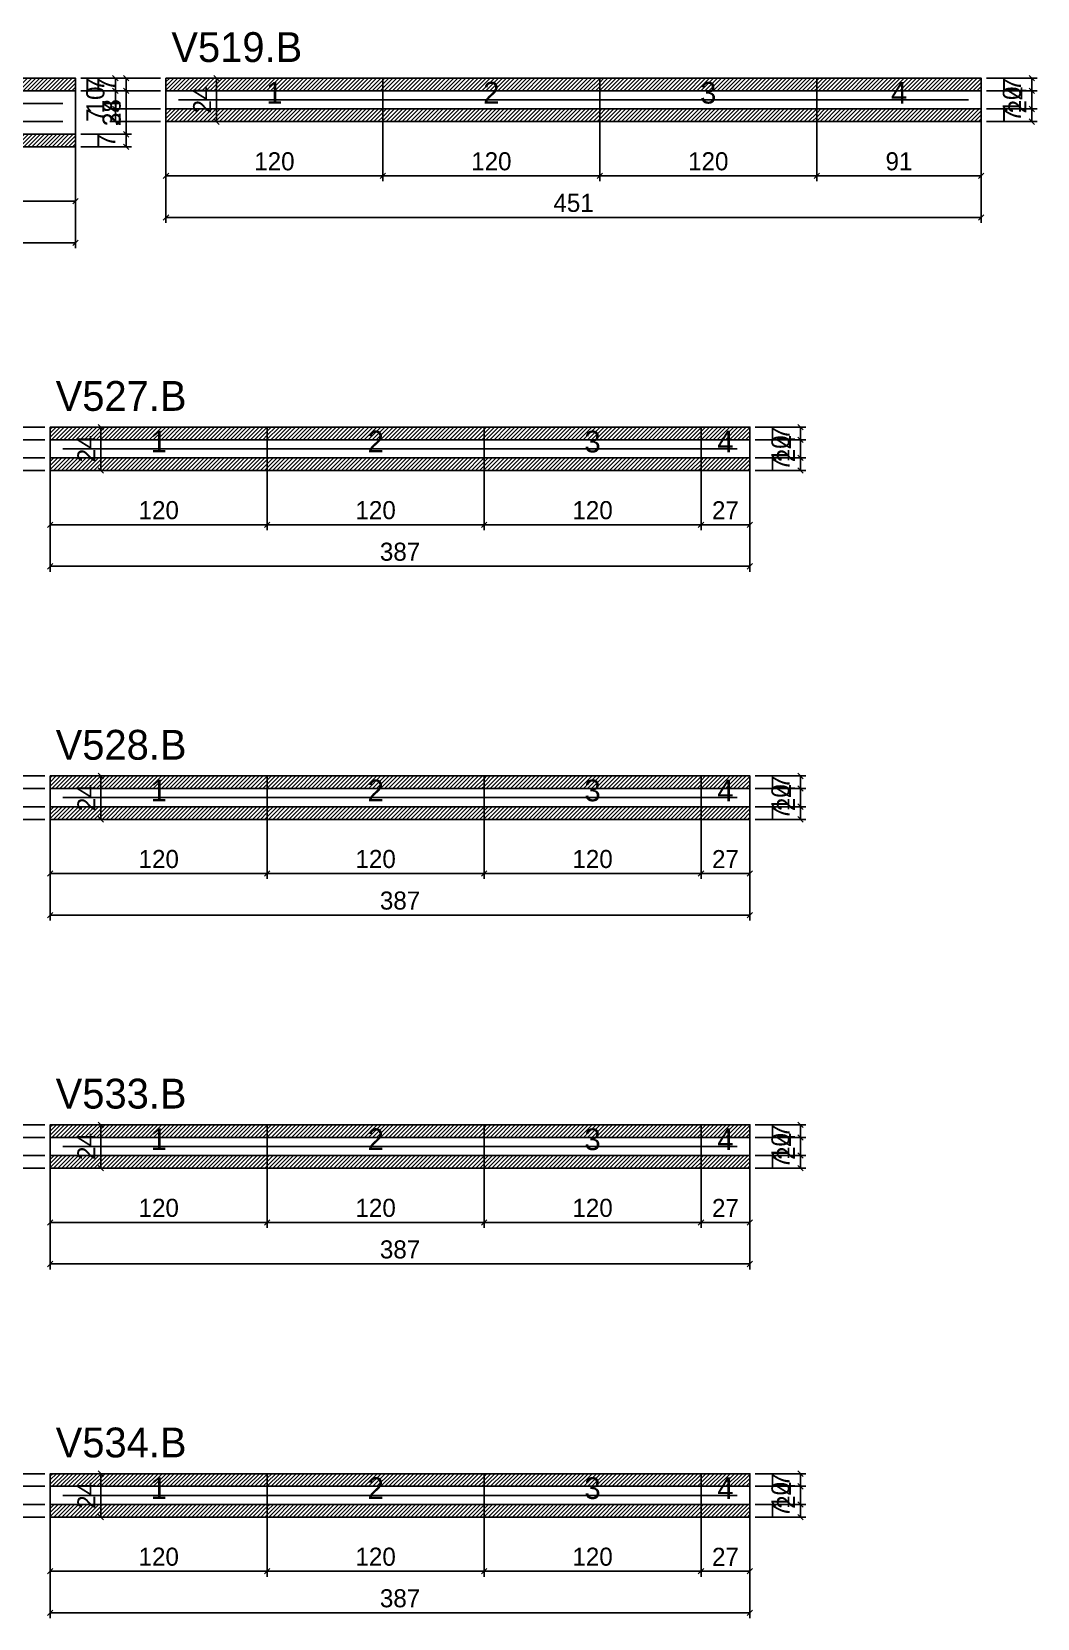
# Model space of a CAD drawing. Extents: x -9000 to 3070, y -6649 to 1250.
# Drawn here: x 668 to 1224, y -2582 to -1704 of the extents above; entities that cross this region are included whole.
import ezdxf
from ezdxf.enums import TextEntityAlignment as Align

# ---------------------------------------------------------------- set-up
doc = ezdxf.new("R2010")
doc.units = 0
for name, color, linetype in [('5', 5, 'Continuous'), ('COTA', 241, 'Continuous'), ('NOMENCLATURA', 7, 'Continuous'), ('Painéis', 200, 'Continuous'), ('SARR_2.2x5', 40, 'Continuous'), ('SARR_2.2x7', 40, 'Continuous'), ('SCO-___-LAJ', 224, 'Continuous')]:
    doc.layers.add(name, color=color, linetype=linetype)
doc.dimstyles.new('PAINEL', dxfattribs={"dimtxt": 10, "dimasz": 3, "dimexe": 3, "dimexo": 3, "dimgap": 3, "dimtad": 1, "dimblk": 'OBLIQUE', "dimblk1": 'OBLIQUE', "dimcen": 2.5, "dimclrd": 4, "dimclre": 4, "dimclrt": 240, "dimazin": 3, "dimtfac": 1, "dimtmove": 0, "dimatfit": 3})

# ---------------------------------------------------------------- blocks, each defined once
blk = doc.blocks.new('_OBLIQUE')
at = {"color": 0, "linetype": 'BYBLOCK'}
blk.add_line((-0.5, -0.5), (0.5, 0.5), dxfattribs=at)

msp = doc.modelspace()

# ---------------------------------------------------------------- hatches: boundary and pattern name
at = {"layer": 'COTA'}
h = msp.add_hatch(dxfattribs=at)
h.set_pattern_fill('ANSI31', scale=0.5)
h.paths.add_polyline_path([(601, -1737), (692, -1737), (692, -1730), (601, -1730)])
h = msp.add_hatch(dxfattribs=at)
h.set_pattern_fill('ANSI31', scale=0.5)
h.paths.add_polyline_path([(742, -1737), (862, -1737), (862, -1730), (742, -1730)])
h = msp.add_hatch(dxfattribs=at)
h.set_pattern_fill('ANSI31', scale=0.5)
h.paths.add_polyline_path([(862, -1737), (982, -1737), (982, -1730), (862, -1730)])
h = msp.add_hatch(dxfattribs=at)
h.set_pattern_fill('ANSI31', scale=0.5)
h.paths.add_polyline_path([(982, -1737), (1102, -1737), (1102, -1730), (982, -1730)])
h = msp.add_hatch(dxfattribs=at)
h.set_pattern_fill('ANSI31', scale=0.5)
h.paths.add_polyline_path([(1102, -1737), (1193, -1737), (1193, -1730), (1102, -1730)])
h = msp.add_hatch(dxfattribs=at)
h.set_pattern_fill('ANSI31', scale=0.5)
h.paths.add_polyline_path([(742, -1754), (862, -1754), (862, -1747), (742, -1747)])
h = msp.add_hatch(dxfattribs=at)
h.set_pattern_fill('ANSI31', scale=0.5)
h.paths.add_polyline_path([(862, -1754), (982, -1754), (982, -1747), (862, -1747)])
h = msp.add_hatch(dxfattribs=at)
h.set_pattern_fill('ANSI31', scale=0.5)
h.paths.add_polyline_path([(982, -1754), (1102, -1754), (1102, -1747), (982, -1747)])
h = msp.add_hatch(dxfattribs=at)
h.set_pattern_fill('ANSI31', scale=0.5)
h.paths.add_polyline_path([(1102, -1754), (1193, -1754), (1193, -1747), (1102, -1747)])
h = msp.add_hatch(dxfattribs=at)
h.set_pattern_fill('ANSI31', scale=0.5)
h.paths.add_polyline_path([(601, -1768), (692, -1768), (692, -1761), (601, -1761)])
h = msp.add_hatch(dxfattribs=at)
h.set_pattern_fill('ANSI31', scale=0.5)
h.paths.add_polyline_path([(678, -1930), (798, -1930), (798, -1923), (678, -1923)])
h = msp.add_hatch(dxfattribs=at)
h.set_pattern_fill('ANSI31', scale=0.5)
h.paths.add_polyline_path([(798, -1930), (918, -1930), (918, -1923), (798, -1923)])
h = msp.add_hatch(dxfattribs=at)
h.set_pattern_fill('ANSI31', scale=0.5)
h.paths.add_polyline_path([(918, -1930), (1038, -1930), (1038, -1923), (918, -1923)])
h = msp.add_hatch(dxfattribs=at)
h.set_pattern_fill('ANSI31', scale=0.5)
h.paths.add_polyline_path([(1038, -1930), (1065, -1930), (1065, -1923), (1038, -1923)])
h = msp.add_hatch(dxfattribs=at)
h.set_pattern_fill('ANSI31', scale=0.5)
h.paths.add_polyline_path([(678, -1947), (798, -1947), (798, -1940), (678, -1940)])
h = msp.add_hatch(dxfattribs=at)
h.set_pattern_fill('ANSI31', scale=0.5)
h.paths.add_polyline_path([(798, -1947), (918, -1947), (918, -1940), (798, -1940)])
h = msp.add_hatch(dxfattribs=at)
h.set_pattern_fill('ANSI31', scale=0.5)
h.paths.add_polyline_path([(918, -1947), (1038, -1947), (1038, -1940), (918, -1940)])
h = msp.add_hatch(dxfattribs=at)
h.set_pattern_fill('ANSI31', scale=0.5)
h.paths.add_polyline_path([(1038, -1947), (1065, -1947), (1065, -1940), (1038, -1940)])
h = msp.add_hatch(dxfattribs=at)
h.set_pattern_fill('ANSI31', scale=0.5)
h.paths.add_polyline_path([(678, -2123), (798, -2123), (798, -2116), (678, -2116)])
h = msp.add_hatch(dxfattribs=at)
h.set_pattern_fill('ANSI31', scale=0.5)
h.paths.add_polyline_path([(798, -2123), (918, -2123), (918, -2116), (798, -2116)])
h = msp.add_hatch(dxfattribs=at)
h.set_pattern_fill('ANSI31', scale=0.5)
h.paths.add_polyline_path([(918, -2123), (1038, -2123), (1038, -2116), (918, -2116)])
h = msp.add_hatch(dxfattribs=at)
h.set_pattern_fill('ANSI31', scale=0.5)
h.paths.add_polyline_path([(1038, -2123), (1065, -2123), (1065, -2116), (1038, -2116)])
h = msp.add_hatch(dxfattribs=at)
h.set_pattern_fill('ANSI31', scale=0.5)
h.paths.add_polyline_path([(678, -2140), (798, -2140), (798, -2133), (678, -2133)])
h = msp.add_hatch(dxfattribs=at)
h.set_pattern_fill('ANSI31', scale=0.5)
h.paths.add_polyline_path([(798, -2140), (918, -2140), (918, -2133), (798, -2133)])
h = msp.add_hatch(dxfattribs=at)
h.set_pattern_fill('ANSI31', scale=0.5)
h.paths.add_polyline_path([(918, -2140), (1038, -2140), (1038, -2133), (918, -2133)])
h = msp.add_hatch(dxfattribs=at)
h.set_pattern_fill('ANSI31', scale=0.5)
h.paths.add_polyline_path([(1038, -2140), (1065, -2140), (1065, -2133), (1038, -2133)])
h = msp.add_hatch(dxfattribs=at)
h.set_pattern_fill('ANSI31', scale=0.5)
h.paths.add_polyline_path([(678, -2316), (798, -2316), (798, -2309), (678, -2309)])
h = msp.add_hatch(dxfattribs=at)
h.set_pattern_fill('ANSI31', scale=0.5)
h.paths.add_polyline_path([(798, -2316), (918, -2316), (918, -2309), (798, -2309)])
h = msp.add_hatch(dxfattribs=at)
h.set_pattern_fill('ANSI31', scale=0.5)
h.paths.add_polyline_path([(918, -2316), (1038, -2316), (1038, -2309), (918, -2309)])
h = msp.add_hatch(dxfattribs=at)
h.set_pattern_fill('ANSI31', scale=0.5)
h.paths.add_polyline_path([(1038, -2316), (1065, -2316), (1065, -2309), (1038, -2309)])
h = msp.add_hatch(dxfattribs=at)
h.set_pattern_fill('ANSI31', scale=0.5)
h.paths.add_polyline_path([(678, -2333), (798, -2333), (798, -2326), (678, -2326)])
h = msp.add_hatch(dxfattribs=at)
h.set_pattern_fill('ANSI31', scale=0.5)
h.paths.add_polyline_path([(798, -2333), (918, -2333), (918, -2326), (798, -2326)])
h = msp.add_hatch(dxfattribs=at)
h.set_pattern_fill('ANSI31', scale=0.5)
h.paths.add_polyline_path([(918, -2333), (1038, -2333), (1038, -2326), (918, -2326)])
h = msp.add_hatch(dxfattribs=at)
h.set_pattern_fill('ANSI31', scale=0.5)
h.paths.add_polyline_path([(1038, -2333), (1065, -2333), (1065, -2326), (1038, -2326)])
h = msp.add_hatch(dxfattribs=at)
h.set_pattern_fill('ANSI31', scale=0.5)
h.paths.add_polyline_path([(678, -2509), (798, -2509), (798, -2502), (678, -2502)])
h = msp.add_hatch(dxfattribs=at)
h.set_pattern_fill('ANSI31', scale=0.5)
h.paths.add_polyline_path([(798, -2509), (918, -2509), (918, -2502), (798, -2502)])
h = msp.add_hatch(dxfattribs=at)
h.set_pattern_fill('ANSI31', scale=0.5)
h.paths.add_polyline_path([(918, -2509), (1038, -2509), (1038, -2502), (918, -2502)])
h = msp.add_hatch(dxfattribs=at)
h.set_pattern_fill('ANSI31', scale=0.5)
h.paths.add_polyline_path([(1038, -2509), (1065, -2509), (1065, -2502), (1038, -2502)])
h = msp.add_hatch(dxfattribs=at)
h.set_pattern_fill('ANSI31', scale=0.5)
h.paths.add_polyline_path([(678, -2526), (798, -2526), (798, -2519), (678, -2519)])
h = msp.add_hatch(dxfattribs=at)
h.set_pattern_fill('ANSI31', scale=0.5)
h.paths.add_polyline_path([(798, -2526), (918, -2526), (918, -2519), (798, -2519)])
h = msp.add_hatch(dxfattribs=at)
h.set_pattern_fill('ANSI31', scale=0.5)
h.paths.add_polyline_path([(918, -2526), (1038, -2526), (1038, -2519), (918, -2519)])
h = msp.add_hatch(dxfattribs=at)
h.set_pattern_fill('ANSI31', scale=0.5)
h.paths.add_polyline_path([(1038, -2526), (1065, -2526), (1065, -2519), (1038, -2519)])

# ---------------------------------------------------------------- linework, layer by layer
at = {"layer": 'Painéis'}
for p, q in [((601, -1737), (692, -1737)), ((692, -1761), (692, -1737)), ((742, -1737), (862, -1737)), ((742, -1747), (742, -1737)), ((862, -1747), (862, -1737)), ((862, -1747), (862, -1737)), ((862, -1737), (982, -1737)), ((862, -1747), (862, -1737)), ((982, -1747), (982, -1737)), ((982, -1747), (982, -1737)), ((982, -1737), (1102, -1737)), ((982, -1747), (982, -1737)), ((1102, -1747), (1102, -1737)), ((1102, -1747), (1102, -1737)), ((1102, -1737), (1193, -1737)), ((1102, -1747), (1102, -1737)), ((1193, -1747), (1193, -1737)), ((742, -1747), (862, -1747)), ((862, -1747), (982, -1747)), ((982, -1747), (1102, -1747)), ((1102, -1747), (1193, -1747)), ((601, -1761), (692, -1761)), ((678, -1930), (798, -1930)), ((678, -1940), (678, -1930)), ((798, -1940), (798, -1930)), ((798, -1940), (798, -1930)), ((798, -1930), (918, -1930)), ((798, -1940), (798, -1930)), ((918, -1940), (918, -1930)), ((918, -1940), (918, -1930)), ((918, -1930), (1038, -1930)), ((918, -1940), (918, -1930)), ((1038, -1940), (1038, -1930)), ((1038, -1940), (1038, -1930)), ((1038, -1930), (1065, -1930)), ((1038, -1940), (1038, -1930)), ((1065, -1940), (1065, -1930)), ((678, -1940), (798, -1940)), ((798, -1940), (918, -1940)), ((918, -1940), (1038, -1940)), ((1038, -1940), (1065, -1940)), ((678, -2123), (798, -2123)), ((678, -2133), (678, -2123)), ((798, -2133), (798, -2123)), ((798, -2133), (798, -2123)), ((798, -2123), (918, -2123)), ((798, -2133), (798, -2123)), ((918, -2133), (918, -2123)), ((918, -2133), (918, -2123)), ((918, -2123), (1038, -2123)), ((918, -2133), (918, -2123)), ((1038, -2133), (1038, -2123)), ((1038, -2133), (1038, -2123)), ((1038, -2123), (1065, -2123)), ((1038, -2133), (1038, -2123)), ((1065, -2133), (1065, -2123)), ((678, -2133), (798, -2133)), ((798, -2133), (918, -2133)), ((918, -2133), (1038, -2133)), ((1038, -2133), (1065, -2133)), ((678, -2316), (798, -2316)), ((678, -2326), (678, -2316)), ((798, -2326), (798, -2316)), ((798, -2326), (798, -2316)), ((798, -2316), (918, -2316)), ((798, -2326), (798, -2316)), ((918, -2326), (918, -2316)), ((918, -2326), (918, -2316)), ((918, -2316), (1038, -2316)), ((918, -2326), (918, -2316)), ((1038, -2326), (1038, -2316)), ((1038, -2326), (1038, -2316)), ((1038, -2316), (1065, -2316)), ((1038, -2326), (1038, -2316)), ((1065, -2326), (1065, -2316)), ((678, -2326), (798, -2326)), ((798, -2326), (918, -2326)), ((918, -2326), (1038, -2326)), ((1038, -2326), (1065, -2326)), ((678, -2509), (798, -2509)), ((678, -2519), (678, -2509)), ((798, -2519), (798, -2509)), ((798, -2519), (798, -2509)), ((798, -2509), (918, -2509)), ((798, -2519), (798, -2509)), ((918, -2519), (918, -2509)), ((918, -2519), (918, -2509)), ((918, -2509), (1038, -2509)), ((918, -2519), (918, -2509)), ((1038, -2519), (1038, -2509)), ((1038, -2519), (1038, -2509)), ((1038, -2509), (1065, -2509)), ((1038, -2519), (1038, -2509)), ((1065, -2519), (1065, -2509)), ((678, -2519), (798, -2519)), ((798, -2519), (918, -2519)), ((918, -2519), (1038, -2519)), ((1038, -2519), (1065, -2519))]:
    msp.add_line(p, q, dxfattribs=at)
at = {"layer": 'SARR_2.2x5'}
for points in [[(749, -1742), (862, -1742)], [(749, -1742), (862, -1742)], [(862, -1742), (982, -1742)], [(862, -1742), (982, -1742)], [(982, -1742), (1102, -1742)], [(982, -1742), (1102, -1742)], [(1102, -1742), (1186, -1742)], [(1102, -1742), (1186, -1742)], [(685, -1935), (798, -1935)], [(685, -1935), (798, -1935)], [(798, -1935), (918, -1935)], [(798, -1935), (918, -1935)], [(918, -1935), (1038, -1935)], [(918, -1935), (1038, -1935)], [(1038, -1935), (1058, -1935)], [(1038, -1935), (1058, -1935)], [(685, -2128), (798, -2128)], [(685, -2128), (798, -2128)], [(798, -2128), (918, -2128)], [(798, -2128), (918, -2128)], [(918, -2128), (1038, -2128)], [(918, -2128), (1038, -2128)], [(1038, -2128), (1058, -2128)], [(1038, -2128), (1058, -2128)], [(685, -2321), (798, -2321)], [(685, -2321), (798, -2321)], [(798, -2321), (918, -2321)], [(798, -2321), (918, -2321)], [(918, -2321), (1038, -2321)], [(918, -2321), (1038, -2321)], [(1038, -2321), (1058, -2321)], [(1038, -2321), (1058, -2321)], [(685, -2514), (798, -2514)], [(685, -2514), (798, -2514)], [(798, -2514), (918, -2514)], [(798, -2514), (918, -2514)], [(918, -2514), (1038, -2514)], [(918, -2514), (1038, -2514)], [(1038, -2514), (1058, -2514)], [(1038, -2514), (1058, -2514)]]:
    msp.add_lwpolyline(points, dxfattribs=at)
at = {"layer": 'SARR_2.2x7'}
for points in [[(601, -1744), (685, -1744)], [(601, -1744), (685, -1744)], [(601, -1754), (685, -1754)], [(601, -1754), (685, -1754)]]:
    msp.add_lwpolyline(points, dxfattribs=at)
at = {"layer": 'SCO-___-LAJ'}
for points in [[(601, -1737), (692, -1737), (692, -1730), (601, -1730)], [(742, -1737), (862, -1737), (862, -1730), (742, -1730)], [(862, -1737), (982, -1737), (982, -1730), (862, -1730)], [(982, -1737), (1102, -1737), (1102, -1730), (982, -1730)], [(1102, -1737), (1193, -1737), (1193, -1730), (1102, -1730)], [(742, -1754), (862, -1754), (862, -1747), (742, -1747)], [(862, -1754), (982, -1754), (982, -1747), (862, -1747)], [(982, -1754), (1102, -1754), (1102, -1747), (982, -1747)], [(1102, -1754), (1193, -1754), (1193, -1747), (1102, -1747)], [(601, -1768), (692, -1768), (692, -1761), (601, -1761)], [(678, -1930), (798, -1930), (798, -1923), (678, -1923)], [(798, -1930), (918, -1930), (918, -1923), (798, -1923)], [(918, -1930), (1038, -1930), (1038, -1923), (918, -1923)], [(1038, -1930), (1065, -1930), (1065, -1923), (1038, -1923)], [(678, -1947), (798, -1947), (798, -1940), (678, -1940)], [(798, -1947), (918, -1947), (918, -1940), (798, -1940)], [(918, -1947), (1038, -1947), (1038, -1940), (918, -1940)], [(1038, -1947), (1065, -1947), (1065, -1940), (1038, -1940)], [(678, -2123), (798, -2123), (798, -2116), (678, -2116)], [(798, -2123), (918, -2123), (918, -2116), (798, -2116)], [(918, -2123), (1038, -2123), (1038, -2116), (918, -2116)], [(1038, -2123), (1065, -2123), (1065, -2116), (1038, -2116)], [(678, -2140), (798, -2140), (798, -2133), (678, -2133)], [(798, -2140), (918, -2140), (918, -2133), (798, -2133)], [(918, -2140), (1038, -2140), (1038, -2133), (918, -2133)], [(1038, -2140), (1065, -2140), (1065, -2133), (1038, -2133)], [(678, -2316), (798, -2316), (798, -2309), (678, -2309)], [(798, -2316), (918, -2316), (918, -2309), (798, -2309)], [(918, -2316), (1038, -2316), (1038, -2309), (918, -2309)], [(1038, -2316), (1065, -2316), (1065, -2309), (1038, -2309)], [(678, -2333), (798, -2333), (798, -2326), (678, -2326)], [(798, -2333), (918, -2333), (918, -2326), (798, -2326)], [(918, -2333), (1038, -2333), (1038, -2326), (918, -2326)], [(1038, -2333), (1065, -2333), (1065, -2326), (1038, -2326)], [(678, -2509), (798, -2509), (798, -2502), (678, -2502)], [(798, -2509), (918, -2509), (918, -2502), (798, -2502)], [(918, -2509), (1038, -2509), (1038, -2502), (918, -2502)], [(1038, -2509), (1065, -2509), (1065, -2502), (1038, -2502)], [(678, -2526), (798, -2526), (798, -2519), (678, -2519)], [(798, -2526), (918, -2526), (918, -2519), (798, -2519)], [(918, -2526), (1038, -2526), (1038, -2519), (918, -2519)], [(1038, -2526), (1065, -2526), (1065, -2519), (1038, -2519)]]:
    msp.add_lwpolyline(points, close=True, dxfattribs=at)

# ---------------------------------------------------------------- texts
at = {"layer": '5'}
for s, p in [('1', (802, -1738)), ('2', (922, -1738)), ('3', (1042, -1738)), ('4', (1147.5, -1738)), ('1', (738, -1931)), ('2', (858, -1931)), ('3', (978, -1931)), ('4', (1051.5, -1931)), ('1', (738, -2124)), ('2', (858, -2124)), ('3', (978, -2124)), ('4', (1051.5, -2124)), ('1', (738, -2317)), ('2', (858, -2317)), ('3', (978, -2317)), ('4', (1051.5, -2317)), ('1', (738, -2510)), ('2', (858, -2510)), ('3', (978, -2510)), ('4', (1051.5, -2510))]:
    msp.add_text(s, height=12, dxfattribs=at).set_placement(p, align=Align.MIDDLE_CENTER)
at = {"layer": 'NOMENCLATURA'}
for s, p in [('V519.B', (745, -1721)), ('V527.B', (681, -1914)), ('V528.B', (681, -2107)), ('V533.B', (681, -2300)), ('V534.B', (681, -2493))]:
    msp.add_text(s, height=16.5, dxfattribs=at).set_placement(p)

# ---------------------------------------------------------------- dimensions: what is measured, and where the dimension line sits
at = {"layer": 'COTA'}
for base, p1, p2 in [((720, -1768), (692, -1768), (692, -1730)), ((720, -1737), (692, -1737), (692, -1730)), ((714, -1737), (742, -1737), (742, -1730)), ((770, -1754), (742, -1754), (742, -1730)), ((1221, -1754), (1193, -1754), (1193, -1730)), ((1221, -1737), (1193, -1737), (1193, -1730)), ((720, -1761), (692, -1761), (692, -1737)), ((714, -1747), (742, -1747), (742, -1737)), ((1221, -1747), (1193, -1747), (1193, -1737)), ((714, -1754), (742, -1754), (742, -1747)), ((1221, -1754), (1193, -1754), (1193, -1747)), ((720, -1768), (692, -1768), (692, -1761)), ((650, -1930), (678, -1930), (678, -1923)), ((706, -1947), (678, -1947), (678, -1923)), ((1093, -1947), (1065, -1947), (1065, -1923)), ((1093, -1930), (1065, -1930), (1065, -1923)), ((650, -1940), (678, -1940), (678, -1930)), ((1093, -1940), (1065, -1940), (1065, -1930)), ((650, -1947), (678, -1947), (678, -1940)), ((1093, -1947), (1065, -1947), (1065, -1940)), ((650, -2123), (678, -2123), (678, -2116)), ((706, -2140), (678, -2140), (678, -2116)), ((1093, -2140), (1065, -2140), (1065, -2116)), ((1093, -2123), (1065, -2123), (1065, -2116)), ((650, -2133), (678, -2133), (678, -2123)), ((1093, -2133), (1065, -2133), (1065, -2123)), ((650, -2140), (678, -2140), (678, -2133)), ((1093, -2140), (1065, -2140), (1065, -2133)), ((650, -2316), (678, -2316), (678, -2309)), ((706, -2333), (678, -2333), (678, -2309)), ((1093, -2333), (1065, -2333), (1065, -2309)), ((1093, -2316), (1065, -2316), (1065, -2309)), ((650, -2326), (678, -2326), (678, -2316)), ((1093, -2326), (1065, -2326), (1065, -2316)), ((650, -2333), (678, -2333), (678, -2326)), ((1093, -2333), (1065, -2333), (1065, -2326)), ((650, -2509), (678, -2509), (678, -2502)), ((706, -2526), (678, -2526), (678, -2502)), ((1093, -2526), (1065, -2526), (1065, -2502)), ((1093, -2509), (1065, -2509), (1065, -2502)), ((650, -2519), (678, -2519), (678, -2509)), ((1093, -2519), (1065, -2519), (1065, -2509)), ((650, -2526), (678, -2526), (678, -2519)), ((1093, -2526), (1065, -2526), (1065, -2519))]:
    msp.add_linear_dim(base=base, p1=p1, p2=p2, angle=90, dimstyle='PAINEL', dxfattribs=at).render()
for base, p1, p2 in [((742, -1784), (742, -1747), (862, -1747)), ((742, -1807), (742, -1747), (1193, -1747)), ((862, -1784), (862, -1747), (982, -1747)), ((982, -1784), (982, -1747), (1102, -1747)), ((1102, -1784), (1102, -1747), (1193, -1747)), ((241, -1821), (241, -1761), (692, -1761)), ((601, -1798), (601, -1761), (692, -1761)), ((678, -1977), (678, -1940), (798, -1940)), ((678, -2000), (678, -1940), (1065, -1940)), ((798, -1977), (798, -1940), (918, -1940)), ((918, -1977), (918, -1940), (1038, -1940)), ((1038, -1977), (1038, -1940), (1065, -1940)), ((678, -2170), (678, -2133), (798, -2133)), ((678, -2193), (678, -2133), (1065, -2133)), ((798, -2170), (798, -2133), (918, -2133)), ((918, -2170), (918, -2133), (1038, -2133)), ((1038, -2170), (1038, -2133), (1065, -2133)), ((678, -2363), (678, -2326), (798, -2326)), ((678, -2386), (678, -2326), (1065, -2326)), ((798, -2363), (798, -2326), (918, -2326)), ((918, -2363), (918, -2326), (1038, -2326)), ((1038, -2363), (1038, -2326), (1065, -2326)), ((678, -2556), (678, -2519), (798, -2519)), ((678, -2579), (678, -2519), (1065, -2519)), ((798, -2556), (798, -2519), (918, -2519)), ((918, -2556), (918, -2519), (1038, -2519)), ((1038, -2556), (1038, -2519), (1065, -2519))]:
    msp.add_linear_dim(base=base, p1=p1, p2=p2, dimstyle='PAINEL', dxfattribs=at).render()

doc.saveas('drawing.dxf')
